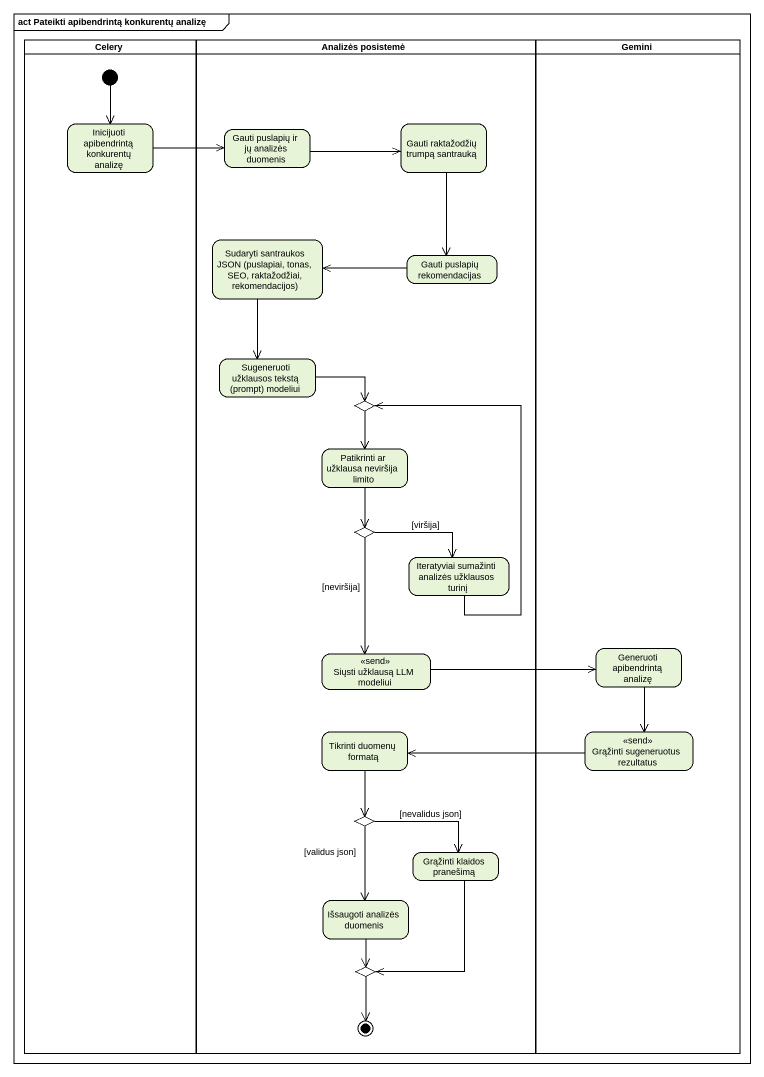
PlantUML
@startuml
mainframe act Pateikti apibendrintą konkurentų analizę
hide empty description
state Celery <<partition>> {
  state "Inicijuoti apibendrintą konkurentų analizę" as Inicijuoti_apibendrintą
  [*] --> Inicijuoti_apibendrintą
}
state "Analizės posistemė" as Analizės_posistemė <<partition>> {
  state "Gauti puslapių ir jų analizės duomenis" as Gauti_puslapių_ir_jų
  state "Gauti raktažodžių trumpą santrauką" as Gauti_raktažodžių_trumpą
  state "Sudaryti santraukos JSON (puslapiai, tonas, SEO, raktažodžiai, rekomendacijos)" as Sudaryti_santraukos_JSON
  state "Gauti puslapių rekomendacijas" as Gauti_puslapių
  state "Sugeneruoti užklausos tekstą (prompt) modeliui" as Sugeneruoti_užklausos
  state choice1 <<choice>>
  state "Patikrinti ar užklausa neviršija limito" as Patikrinti_ar_užklausa
  state choice2 <<choice>>
  state "Iteratyviai sumažinti analizės užklausos turinį" as Iteratyviai_sumažinti
  state "Siųsti užklausą LLM modeliui" as Siųsti_užklausą_LLM_modeliui <<send>>
  state "Tikrinti duomenų formatą" as Tikrinti_duomenų_formatą
  state choice3 <<choice>>
  state "Grąžinti klaidos pranešimą" as Grąžinti_klaidos_pranešimą
  state "Išsaugoti analizės duomenis" as Išsaugoti_analizės_duomenis
  state choice4 <<choice>>
  choice4 --> [*]
}
state Gemini <<partition>> {
  state "Generuoti apibendrintą analizę" as Generuoti_apibendrintą
  state "Grąžinti sugeneruotus rezultatus" as Grąžinti_sugeneruotus <<send>>
}
Inicijuoti_apibendrintą -right-> Gauti_puslapių_ir_jų
Gauti_puslapių_ir_jų -right-> Gauti_raktažodžių_trumpą
Gauti_raktažodžių_trumpą --> Gauti_puslapių
Sudaryti_santraukos_JSON --> Sugeneruoti_užklausos
Gauti_puslapių -left-> Sudaryti_santraukos_JSON
Sugeneruoti_užklausos -right-> choice1
choice1 --> Patikrinti_ar_užklausa
Patikrinti_ar_užklausa --> choice2
choice2 -right-> Iteratyviai_sumažinti : [viršija]
choice2 --> Siųsti_užklausą_LLM_modeliui : [neviršija]
Iteratyviai_sumažinti -up-> choice1
Generuoti_apibendrintą --> Grąžinti_sugeneruotus
Siųsti_užklausą_LLM_modeliui -right-> Generuoti_apibendrintą
Tikrinti_duomenų_formatą --> choice3
Grąžinti_sugeneruotus -left-> Tikrinti_duomenų_formatą
choice3 -right-> Grąžinti_klaidos_pranešimą : [nevalidus json]
choice3 --> Išsaugoti_analizės_duomenis : [validus json]
Grąžinti_klaidos_pranešimą --> choice4
Išsaugoti_analizės_duomenis --> choice4
@enduml
